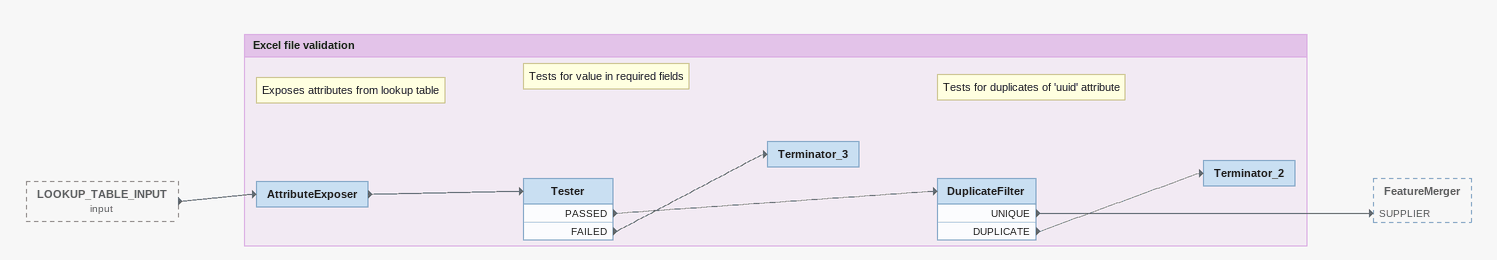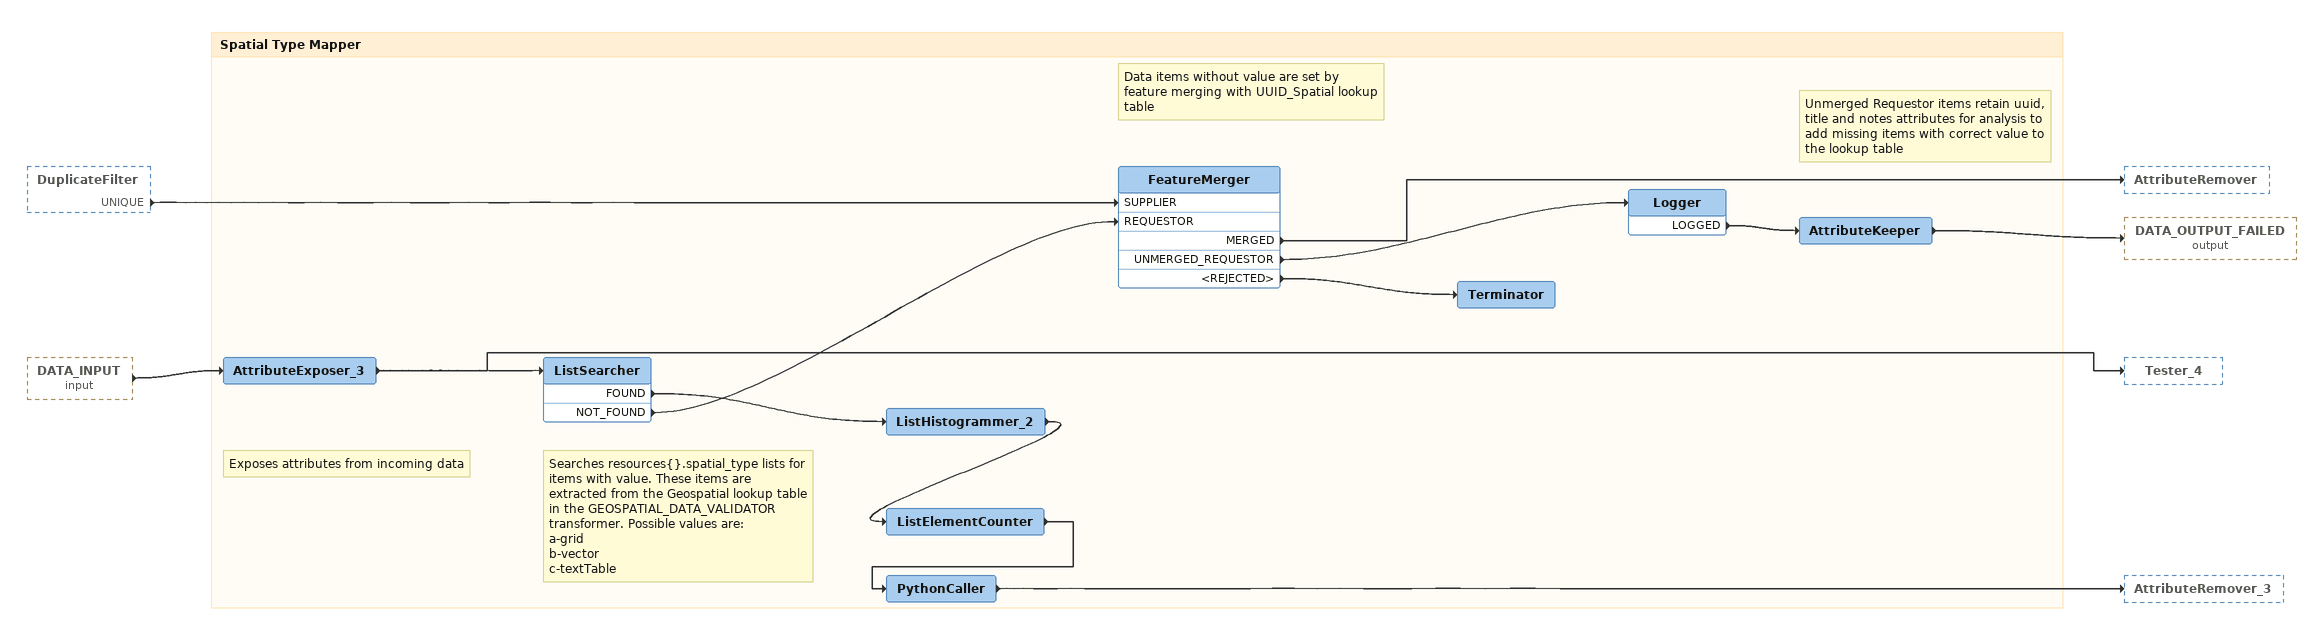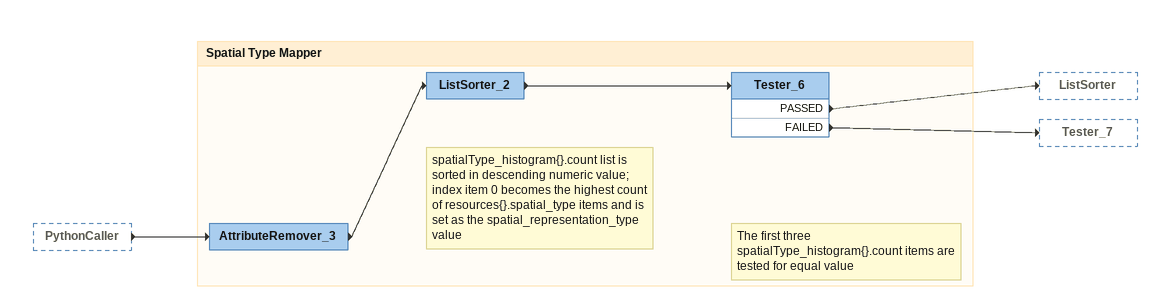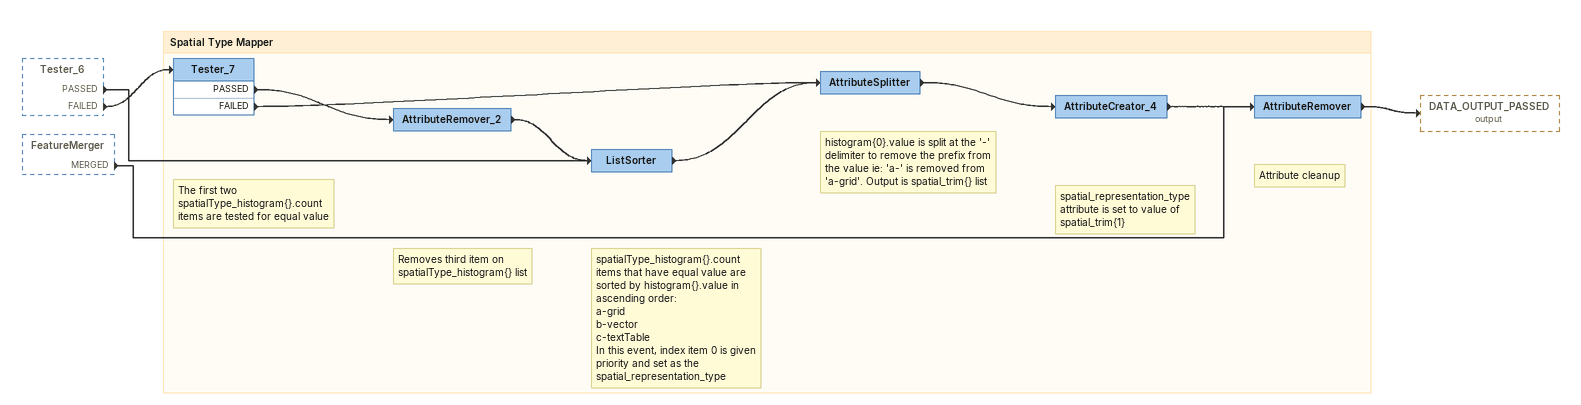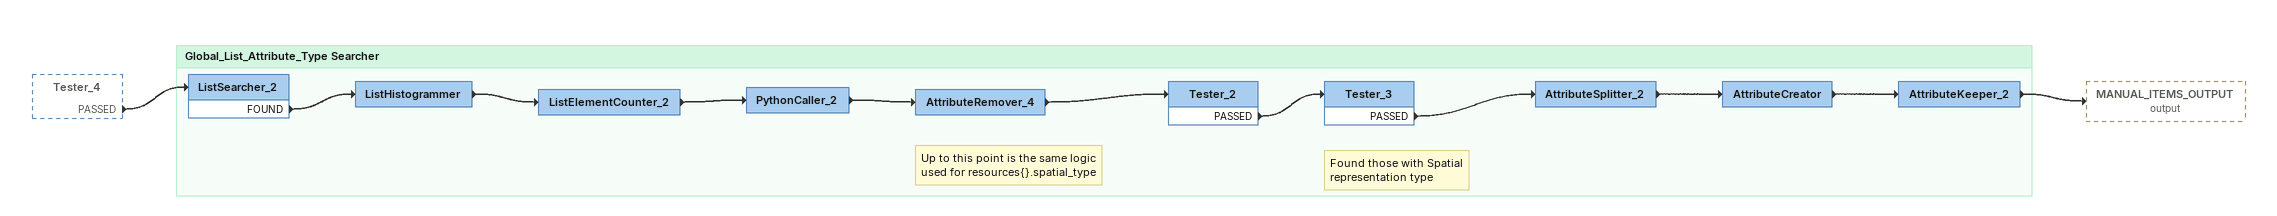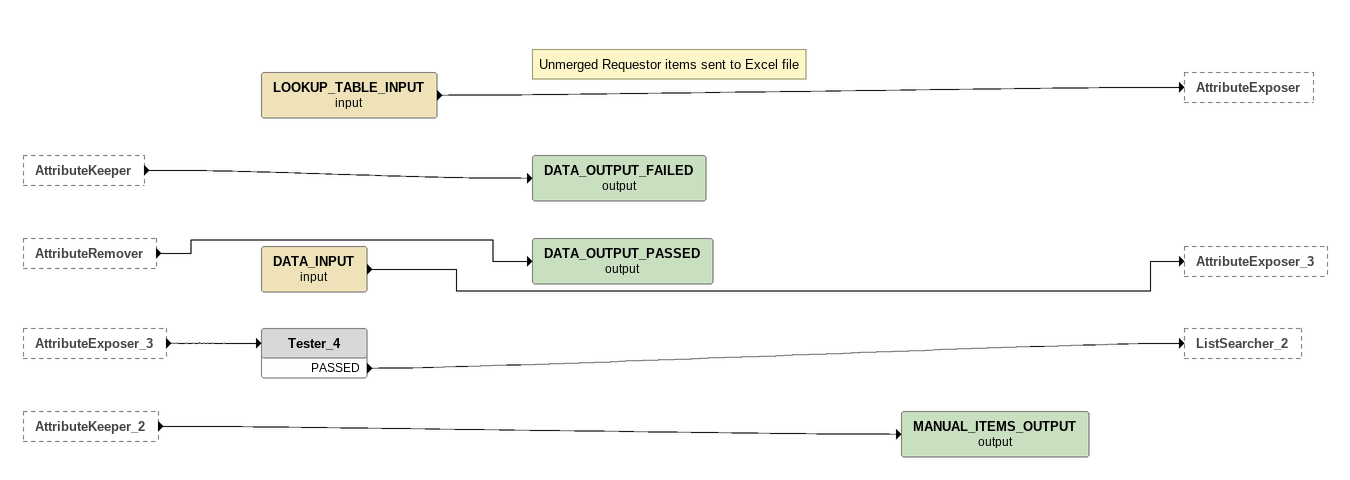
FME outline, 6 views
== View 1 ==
LOOKUP_TABLE_INPUT (input) [outside]
    -> AttributeExposer

Bookmark: Excel file validation
Note: Exposes attributes from lookup table
AttributeExposer
    -> Tester
Note: Tests for value in required fields
Tester
    PASSED -> DuplicateFilter
    FAILED -> Terminator_3
Terminator_3
Note: Tests for duplicates of 'uuid' attribute
DuplicateFilter
    UNIQUE -> FeatureMerger [SUPPLIER]
    DUPLICATE -> Terminator_2
Terminator_2

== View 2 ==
DuplicateFilter [outside]
    UNIQUE -> FeatureMerger [SUPPLIER]
DATA_INPUT (input) [outside]
    -> AttributeExposer_3

Bookmark: Spatial Type Mapper
Note: Exposes attributes from incoming data
AttributeExposer_3
    -> ListSearcher
    -> Tester_4
Note: Searches resources{}.spatial_type lists for items with value. These items are extracted from the Geospatial lookup table in the GEOSPATIAL_DATA_VALIDATOR transformer. Possible values are: / a-grid / b-vector / c-textTable
ListSearcher
    FOUND -> ListHistogrammer_2
    NOT_FOUND -> FeatureMerger [REQUESTOR]
Note: Data items without value are set by feature merging with UUID_Spatial lookup table
FeatureMerger
    MERGED -> AttributeRemover
    UNMERGED_REQUESTOR -> Logger
    <REJECTED> -> Terminator
Logger
    LOGGED -> AttributeKeeper
Note: Unmerged Requestor items retain uuid, title and notes attributes for analysis to add missing items with correct value to the lookup table
AttributeKeeper
    -> DATA_OUTPUT_FAILED (output)
Terminator
ListHistogrammer_2
    -> ListElementCounter
ListElementCounter
    -> PythonCaller
PythonCaller
    -> AttributeRemover_3

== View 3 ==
PythonCaller [outside]
    -> AttributeRemover_3

Bookmark: Spatial Type Mapper
AttributeRemover_3
    -> ListSorter_2
Note: spatialType_histogram{}.count list is sorted in descending numeric value; index item 0 becomes the highest count of resources{}.spatial_type items and is set as the spatial_representation_type value
ListSorter_2
    -> Tester_6
Note: The first three spatialType_histogram{}.count items are tested for equal value
Tester_6
    PASSED -> ListSorter
    FAILED -> Tester_7

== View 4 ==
Tester_6 [outside]
    PASSED -> ListSorter
    FAILED -> Tester_7
FeatureMerger [outside]
    MERGED -> AttributeRemover

Bookmark: Spatial Type Mapper
Note: The first two spatialType_histogram{}.count items are tested for equal value
Tester_7
    PASSED -> AttributeRemover_2
    FAILED -> AttributeSplitter
Note: Removes third item on spatialType_histogram{} list
AttributeRemover_2
    -> ListSorter
Note: spatialType_histogram{}.count items that have equal value are sorted by histogram{}.value in ascending order: / a-grid / b-vector / c-textTable / In this event, index item 0 is given priority and set as the spatial_representation_type
ListSorter
    -> AttributeSplitter
Note: histogram{0}.value is split at the '-' delimiter to remove the prefix from the value ie: 'a-' is removed from 'a-grid'. Output is spatial_trim{} list
AttributeSplitter
    -> AttributeCreator_4
Note: spatial_representation_type attribute is set to value of spatial_trim{1}
AttributeCreator_4
    -> AttributeRemover
Note: Attribute cleanup
AttributeRemover
    -> DATA_OUTPUT_PASSED (output)

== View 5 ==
Tester_4 [outside]
    PASSED -> ListSearcher_2

Bookmark: Global_List_Attribute_Type Searcher
ListSearcher_2
    FOUND -> ListHistogrammer
ListHistogrammer
    -> ListElementCounter_2
ListElementCounter_2
    -> PythonCaller_2
PythonCaller_2
    -> AttributeRemover_4
Note: Up to this point is the same logic used for resources{}.spatial_type
AttributeRemover_4
    -> Tester_2
Tester_2
    PASSED -> Tester_3
Note: Found those with Spatial representation type
Tester_3
    PASSED -> AttributeSplitter_2
AttributeSplitter_2
    -> AttributeCreator
AttributeCreator
    -> AttributeKeeper_2
AttributeKeeper_2
    -> MANUAL_ITEMS_OUTPUT (output)

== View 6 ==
AttributeKeeper [outside]
    -> DATA_OUTPUT_FAILED (output)
AttributeRemover [outside]
    -> DATA_OUTPUT_PASSED (output)
AttributeExposer_3 [outside]
    -> Tester_4
AttributeKeeper_2 [outside]
    -> MANUAL_ITEMS_OUTPUT (output)
LOOKUP_TABLE_INPUT (input)
    -> AttributeExposer
DATA_INPUT (input)
    -> AttributeExposer_3
Note: Unmerged Requestor items sent to Excel file
DATA_OUTPUT_FAILED (output)
DATA_OUTPUT_PASSED (output)
Tester_4
    PASSED -> ListSearcher_2
MANUAL_ITEMS_OUTPUT (output)
